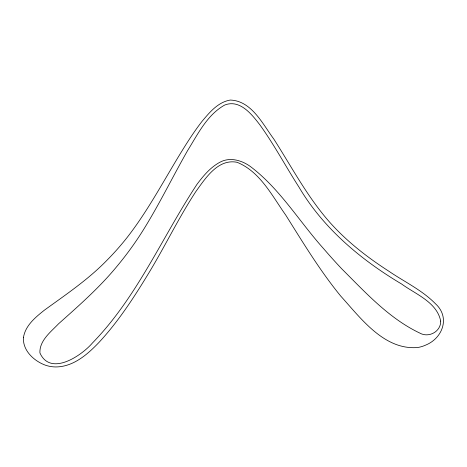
<?xml version="1.0" encoding="UTF-8"?>
<svg xmlns="http://www.w3.org/2000/svg" width="467" height="467" viewBox="0 0 467 467"><rect width="100%" height="100%" fill="white"/><g stroke="black" fill="none" stroke-linecap="round" stroke-linejoin="round"><path stroke-width="0.7" d="M23.455 337.559C22.562 350.67 34.225 361.207 45.673 365.282A32.941 32.941 0 0 0 55.789 366.945C73.22 366.864 87.347 354.552 98.753 342.661C118.233 321.716 133.877 297.584 148.681 273.207C165.009 246.348 178.604 217.891 195.836 191.581C205.486 178.289 217.926 158.523 237.078 162.288C260.131 171.646 272.074 195.819 285.734 215.1C303.106 242.735 320.047 270.796 340.758 296.119C360.769 318.179 384.108 350.291 417.65 347.524A32.095 32.095 0 0 0 425.776 345.055C442.704 338.137 450.427 317.315 435.483 303.778C422.11 290.1 404.44 281.864 388.795 271.181C367.406 257.41 347.109 241.667 330.093 222.666C307.66 197.407 291.881 167.314 273.785 139.008C262.623 124 251.637 100.784 230.272 100.055C218.007 102.104 209.555 112.378 202.007 121.391C193.215 132.721 185.609 144.904 178.178 157.151C161.763 184.29 146.685 212.403 127.123 237.487A266.581 266.581 0 0 1 107.089 260.131C88.38 279.441 66.022 294.49 44.365 310.193C35.439 317.297 25.288 325.587 23.455 337.559M440.696 321.08C441 331.576 428.729 338.207 419.74 333.047C389.011 318.436 365.457 292.453 341.704 268.788A602.249 602.249 0 0 1 323.759 248.847C299.166 221.44 279.861 188.61 250.067 166.275C241.492 160.222 229.805 156.865 220.033 162.177C210.454 167.268 203.367 175.802 196.963 184.354C162.177 237.201 137.123 297.17 92.39 343.052C81.521 355.696 50.559 376.781 39.911 352.918C39.368 340.536 50.856 331.879 58.579 323.777C78.9 305.64 99.477 287.608 116.82 266.499A329.609 329.609 0 0 0 141.495 232.846C158.371 206.233 172.084 177.81 187.664 150.456C197.932 134.029 207.144 114.853 224.703 105.046C239.956 99.022 252.028 114.59 260.142 125.22C274.322 144.968 285.74 166.491 298.857 186.928C323.24 228.299 360.793 259.745 401.643 284.035C415.653 294.239 436.949 302.172 440.696 321.08"/></g></svg>
